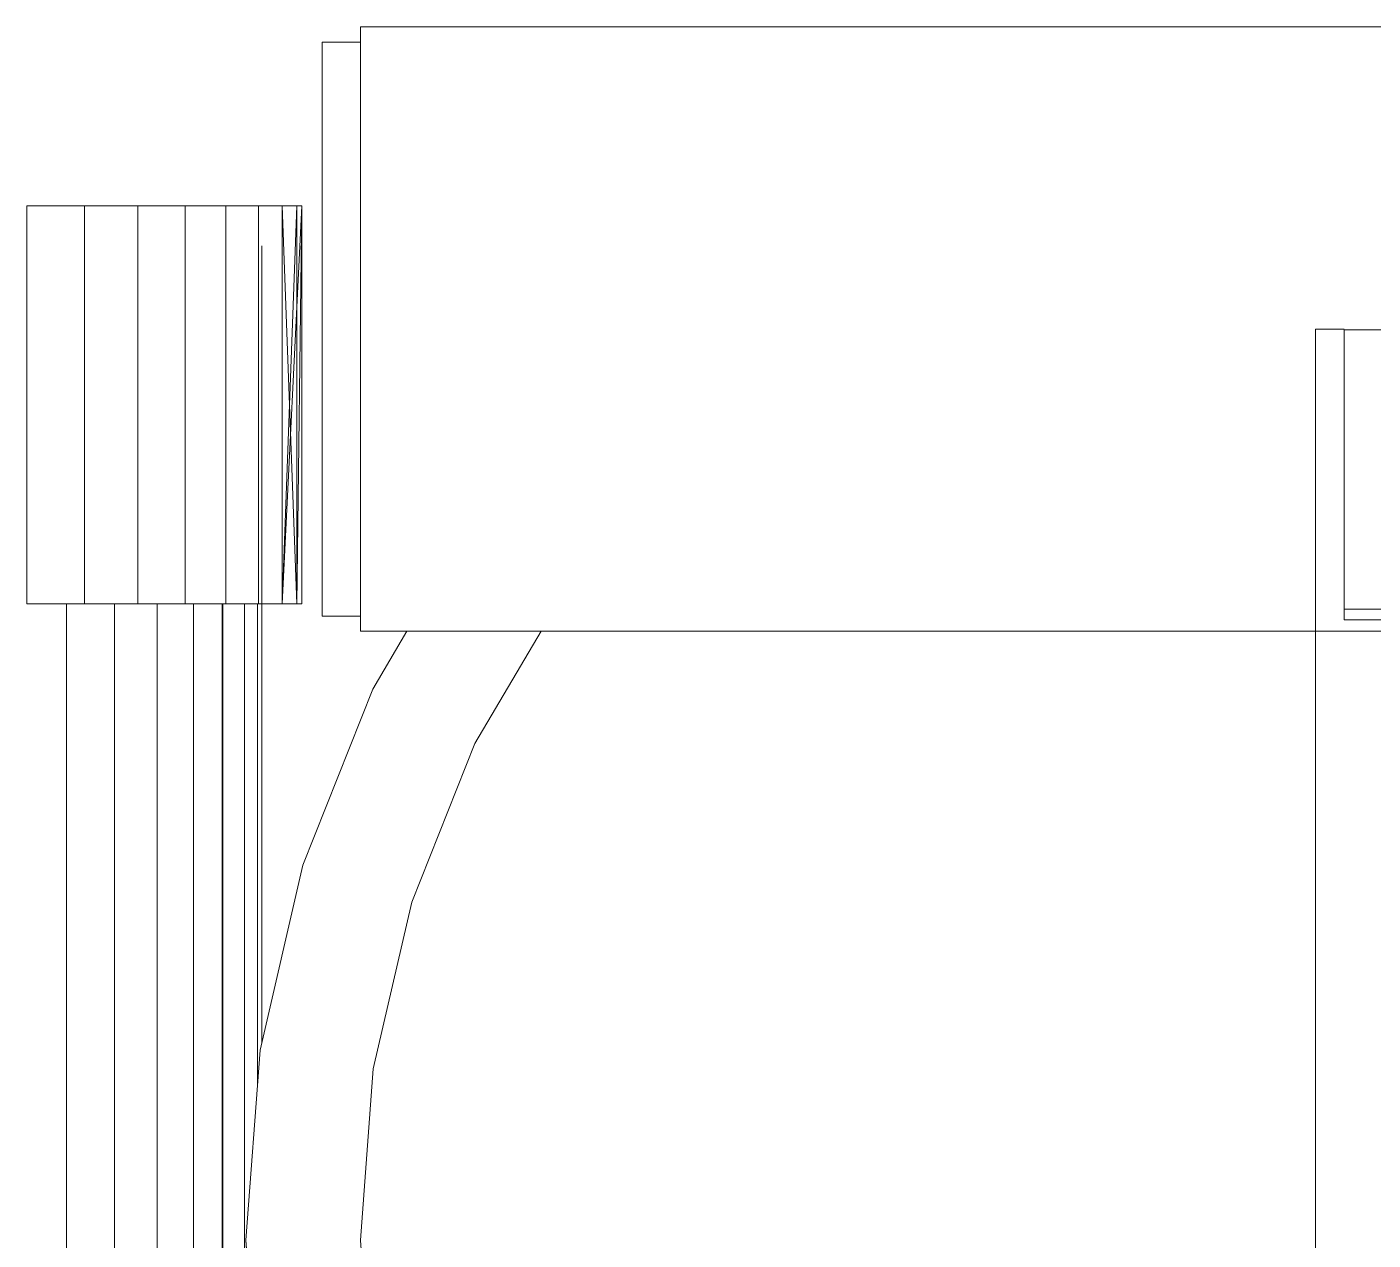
# Model space of a CAD drawing. Header units: centimetres. Extents: x -13689 to 3489, y -437 to 1921.
# Drawn here: x -2930.43 to -2923.66, y 181.6 to 187.7 of the extents above; entities that cross this region are included whole.
import ezdxf

# ---------------------------------------------------------------- set-up
doc = ezdxf.new("R2010")
doc.units = ezdxf.units.CM
doc.layers.add('M-EQPM', color=7, linetype='Continuous', lineweight=9)

# ---------------------------------------------------------------- blocks, each defined once
blk = doc.blocks.new('EQ-05-008 - EQ-05-008_dwg_Agrupar_611-1549852-Sección 3-2')
at = {"layer": 'M-EQPM', "color": 8, "true_color": 0x808080}
for p, q in [((-2061.6324, 187.7), (-2061.6324, 184.6618)), ((-2061.6324, 187.7), (-1915.43, 187.7)), ((-2061.8246, 184.7378), (-2061.8246, 187.624)), ((-2061.8246, 187.624), (-2061.6324, 187.624)), ((-2061.6324, 187.624), (-2061.8246, 187.624)), ((-2061.8246, 184.7378), (-2061.8246, 187.624)), ((-2056.8276, 184.6618), (-2056.8276, 186.1809)), ((-2056.8276, 186.1809), (-2056.6835, 186.1809)), ((-2056.8276, 184.6618), (-2056.8276, 186.1809)), ((-2056.8276, 186.1809), (-2056.6835, 186.1809)), ((-2056.6835, 186.1239), (-2056.6835, 186.1776)), ((-2053.1279, 186.1776), (-2056.6835, 186.1776)), ((-2056.6835, 186.1776), (-2056.6835, 184.7725)), ((-2056.6835, 186.1776), (-2053.1279, 186.1776)), ((-2056.6835, 186.1776), (-2056.6835, 184.7725)), ((-2061.6324, 184.7378), (-2061.8246, 184.7378)), ((-2061.6324, 184.7378), (-2061.8246, 184.7378)), ((-2056.6835, 184.7188), (-2056.6835, 184.7725)), ((-2053.1279, 184.7725), (-2056.6835, 184.7725)), ((-2056.6835, 184.7725), (-2056.6835, 184.7188)), ((-2056.6835, 184.7188), (-2053.1279, 184.7188)), ((-2056.6835, 184.7188), (-2053.1279, 184.7188)), ((-2053.1279, 184.7188), (-2056.6835, 184.7188)), ((-2056.6835, 184.7188), (-2053.1279, 184.7188)), ((-2056.8276, 184.6618), (-2061.6324, 184.6618)), ((-2061.6324, 184.6618), (-2056.8276, 184.6618)), ((-2056.8276, 184.6618), (-2056.8276, 103.5798)), ((-2056.8276, 184.6618), (-2052.9838, 184.6618)), ((-2056.8276, 103.5798), (-2056.8276, 184.6618)), ((-2052.9838, 184.6618), (-2056.8276, 184.6618))]:
    blk.add_line(p, q, dxfattribs=at)
at = {"layer": 'M-EQPM', "color": 8, "true_color": 0x808080, "flags": 128}
for points in [[(-1915.43, 184.6618), (-1915.43, 187.7), (-2061.6324, 187.7), (-2061.6324, 184.6618)], [(-1920.2348, 184.6618), (-1915.43, 184.6618), (-1915.43, 187.7), (-2061.6324, 187.7), (-2061.6324, 184.6618), (-2056.8276, 184.6618)], [(-2061.6324, 187.624), (-2061.8246, 187.624), (-2061.8246, 184.7378), (-2061.6324, 184.7378)], [(-2056.8276, 184.6618), (-2056.8276, 186.1809), (-2056.6835, 186.1809)], [(-2053.1279, 184.7725), (-2053.1279, 186.1776), (-2056.6835, 186.1776), (-2056.6835, 184.7725)], [(-2056.6835, 184.7188), (-2056.6835, 184.7725), (-2053.1279, 184.7725), (-2053.1279, 184.7188)], [(-2056.6835, 184.7725), (-2053.1279, 184.7725), (-2053.1279, 184.7188)], [(-2056.8276, 103.5798), (-2056.8276, 184.6618), (-2052.9838, 184.6618), (-2052.9838, 103.5798)]]:
    blk.add_lwpolyline(points, dxfattribs=at)
blk.add_lwpolyline([(-2053.1279, 184.7188), (-2056.6835, 184.7188)], close=True, dxfattribs=at)
blk = doc.blocks.new('EQ-05-008 - EQ-05-008_dwg_Agrupar_610-1549853-Sección 3-2')
at = {"layer": 'M-EQPM', "color": 38, "true_color": 0x4c2600}
for p, q in [((-2061.5701, 184.3693), (-2061.3979, 184.6618)), ((-2061.5701, 184.3693), (-2061.3979, 184.6618)), ((-2060.7237, 184.6618), (-2061.0564, 184.0969)), ((-2061.9221, 183.485), (-2061.5701, 184.3693)), ((-2061.5701, 184.3693), (-2061.9221, 183.485)), ((-2061.0564, 184.0969), (-2061.3737, 183.2996)), ((-2062.1368, 182.5543), (-2061.9221, 183.485)), ((-2061.9221, 183.485), (-2062.1368, 182.5543)), ((-2061.3737, 183.2996), (-2061.5673, 182.4604)), ((-2062.209, 181.6), (-2062.1368, 182.5543)), ((-2062.209, 181.6), (-2062.1368, 182.5543)), ((-2061.5673, 182.4604), (-2061.6324, 181.6)), ((-2062.1368, 180.6457), (-2062.209, 181.6)), ((-2061.6324, 181.6), (-2061.5673, 180.7396))]:
    blk.add_line(p, q, dxfattribs=at)
at = {"layer": 'M-EQPM', "color": 38, "true_color": 0x4c2600, "flags": 128}
for points in [[(-2056.8276, 175.5394), (-2057.2641, 175.5751), (-2058.1585, 175.7986), (-2059.0084, 176.1649), (-2059.7926, 176.665), (-2060.4921, 177.2866), (-2061.0895, 178.0145), (-2061.5701, 178.8307), (-2061.9221, 179.715), (-2062.1368, 180.6457), (-2062.209, 181.6), (-2062.1368, 182.5543), (-2061.9221, 183.485), (-2061.5701, 184.3693), (-2061.3979, 184.6618)], [(-2061.3737, 183.2996), (-2061.0564, 184.0969), (-2061.3737, 183.2996), (-2061.5673, 182.4604)], [(-2061.3737, 183.2996), (-2061.5673, 182.4604), (-2061.6324, 181.6), (-2061.5673, 182.4604)]]:
    blk.add_lwpolyline(points, dxfattribs=at)
blk.add_lwpolyline([(-2060.7237, 184.6618), (-2061.0564, 184.0969)], close=True, dxfattribs=at)
blk = doc.blocks.new('EQ-05-008 - EQ-05-008_dwg_Agrupar_588-1549854-Sección 3-2')
for name in ['EQ-05-008 - EQ-05-008_dwg_Agrupar_610-1549853-Sección 3-2', 'EQ-05-008 - EQ-05-008_dwg_Agrupar_611-1549852-Sección 3-2']:
    blk.add_blockref(name, (0, 0))
blk = doc.blocks.new('EQ-05-008 - EQ-05-008_dwg-1549851-Sección 3-2')
blk.add_blockref('EQ-05-008 - EQ-05-008_dwg_Agrupar_588-1549854-Sección 3-2', (0, 0))
blk = doc.blocks.new('EQ-05-008 - EQ-05-008-1549858-Sección 3-2')
blk.add_blockref('EQ-05-008 - EQ-05-008_dwg-1549851-Sección 3-2', (0, 0))
blk = doc.blocks.new('EQ-05-007 - EQ-05-007_dwg_Agrupar_318-V20-Sección 3-2')
at = {"layer": 'M-EQPM', "color": 9, "true_color": 0xc0c0c0}
for p, q in [((-2063.0195, 186.8), (-2063.3095, 186.8)), ((-2063.0195, 186.8), (-2063.3095, 186.8)), ((-2063.3095, 186.8), (-2063.3095, 184.8)), ((-2062.7519, 186.8), (-2063.0195, 186.8)), ((-2063.0195, 184.8), (-2063.0195, 186.8)), ((-2062.5133, 186.8), (-2062.7519, 186.8)), ((-2062.7519, 186.8), (-2062.7519, 184.8)), ((-2062.5133, 186.8), (-2062.3095, 186.8)), ((-2062.5133, 186.8), (-2062.5133, 184.8)), ((-2062.3095, 186.8), (-2062.5133, 186.8)), ((-2062.1455, 186.8), (-2062.3095, 186.8)), ((-2062.3095, 184.8), (-2062.3095, 186.8)), ((-2062.3095, 184.8), (-2062.3095, 186.8)), ((-2062.0254, 186.8), (-2062.1455, 186.8)), ((-2062.1455, 186.8), (-2062.1455, 184.8)), ((-2061.9521, 186.8), (-2062.0254, 186.8)), ((-2062.0254, 184.8), (-2062.0254, 186.8)), ((-2061.9521, 186.8), (-2062.0254, 186.8)), ((-2061.9521, 186.8), (-2061.9275, 186.8)), ((-2061.9521, 186.8), (-2061.9521, 184.8)), ((-2061.9275, 186.8), (-2061.9275, 184.8)), ((-2062.1275, 184.8), (-2062.1275, 186.6)), ((-2063.0195, 184.8), (-2063.3095, 184.8)), ((-2063.1103, 106), (-2063.1103, 184.8)), ((-2063.1103, 106), (-2063.1103, 184.8)), ((-2063.1103, 184.8), (-2063.1103, 106)), ((-2063.0195, 184.8), (-2062.7519, 184.8)), ((-2062.8695, 106), (-2062.8695, 184.8)), ((-2062.8695, 184.8), (-2062.8695, 106)), ((-2062.8695, 106), (-2062.8695, 184.8)), ((-2062.5133, 184.8), (-2062.7519, 184.8)), ((-2062.6547, 106), (-2062.6547, 184.8)), ((-2062.6547, 106), (-2062.6547, 184.8)), ((-2062.6547, 106), (-2062.6547, 184.8)), ((-2062.3095, 184.8), (-2062.5133, 184.8)), ((-2062.3095, 184.8), (-2062.5133, 184.8)), ((-2062.4713, 106), (-2062.4713, 184.8)), ((-2062.4713, 184.8), (-2062.4713, 106)), ((-2062.4713, 106), (-2062.4713, 184.8)), ((-2062.3472, 184.8), (-2062.3275, 184.8)), ((-2062.3275, 106), (-2062.3275, 184.8)), ((-2062.3237, 106), (-2062.3237, 184.8)), ((-2062.1455, 184.8), (-2062.3095, 184.8)), ((-2062.2156, 106), (-2062.2156, 184.8)), ((-2062.2156, 106), (-2062.2156, 184.8)), ((-2062.2156, 184.8), (-2062.2156, 106)), ((-2062.1497, 182.3844), (-2062.1497, 184.8)), ((-2062.1497, 184.8), (-2062.1497, 182.3844)), ((-2062.1497, 184.8), (-2062.1497, 182.3844)), ((-2062.0254, 184.8), (-2062.1455, 184.8)), ((-2062.1275, 182.5946), (-2062.1275, 184.8)), ((-2062.1275, 184.8), (-2062.1275, 182.5946)), ((-2062.1275, 182.5946), (-2062.1275, 184.8)), ((-2062.0254, 184.8), (-2061.9521, 184.8)), ((-2061.9521, 184.8), (-2061.9275, 184.8))]:
    blk.add_line(p, q, dxfattribs=at)
at = {"layer": 'M-EQPM', "color": 9, "true_color": 0xc0c0c0, "flags": 128}
for points in [[(-2063.0195, 186.8), (-2063.3095, 186.8), (-2063.3095, 184.8), (-2063.0195, 184.8), (-2063.3095, 184.8)], [(-2062.5133, 186.8), (-2062.7519, 186.8), (-2063.0195, 186.8)], [(-2063.0195, 184.8), (-2062.7519, 184.8), (-2062.7519, 186.8), (-2063.0195, 186.8)], [(-2062.5133, 184.8), (-2062.7519, 184.8), (-2062.7519, 186.8), (-2062.5133, 186.8)], [(-2062.5133, 186.8), (-2062.5133, 184.8), (-2062.3095, 184.8), (-2062.3095, 186.8), (-2062.5133, 186.8), (-2062.5133, 184.8)], [(-2062.0254, 186.8), (-2062.1455, 186.8), (-2062.3095, 186.8)], [(-2062.3095, 186.8), (-2062.1455, 186.8), (-2062.1455, 184.8), (-2062.3095, 184.8)], [(-2062.0254, 186.8), (-2062.1455, 186.8), (-2062.1455, 184.8), (-2062.0254, 184.8)], [(-2061.9275, 184.8), (-2061.9521, 184.8), (-2061.9275, 186.8), (-2061.9521, 186.8), (-2062.0254, 184.8), (-2062.0254, 186.8), (-2061.9521, 184.8), (-2061.9275, 184.8), (-2062.0254, 184.8), (-2061.9275, 186.8), (-2061.9521, 184.8), (-2061.9521, 186.8), (-2062.0254, 186.8)], [(-2062.5133, 184.8), (-2062.7519, 184.8), (-2063.0195, 184.8)], [(-2062.0254, 184.8), (-2062.1455, 184.8), (-2062.3095, 184.8)]]:
    blk.add_lwpolyline(points, dxfattribs=at)
for points in [[(-2063.0195, 184.8), (-2063.0195, 186.8)], [(-2062.3237, 184.8), (-2062.3237, 106)]]:
    blk.add_lwpolyline(points, close=True, dxfattribs=at)
blk = doc.blocks.new('EQ-05-007 - EQ-05-007_dwg_011_ENZUNCHADOR_dwg-V24-Sección 3-2')
blk.add_blockref('EQ-05-007 - EQ-05-007_dwg_Agrupar_318-V20-Sección 3-2', (0, 0))
blk = doc.blocks.new('EQ-05-007 - EQ-05-007_dwg-V25-Sección 3-2')
blk.add_blockref('EQ-05-007 - EQ-05-007_dwg_011_ENZUNCHADOR_dwg-V24-Sección 3-2', (0, 0))
blk = doc.blocks.new('EQ-05-007 - EQ-05-007-V26-Sección 3-2')
blk.add_blockref('EQ-05-007 - EQ-05-007_dwg-V25-Sección 3-2', (0, 0))
blk = doc.blocks.new('PQ_RVR_MEP-01_ZZ_ZZ_MO_T_A_rvt-2-Sección 3-2')
at = {"layer": 'M-EQPM', "lineweight": 9}
for name in ['EQ-05-007 - EQ-05-007-V26-Sección 3-2', 'EQ-05-008 - EQ-05-008-1549858-Sección 3-2']:
    blk.add_blockref(name, (0, 0), dxfattribs=at)

msp = doc.modelspace()

# ---------------------------------------------------------------- block references
at = {"lineweight": 5}
msp.add_blockref('PQ_RVR_MEP-01_ZZ_ZZ_MO_T_A_rvt-2-Sección 3-2', (-867.1233, 0), dxfattribs=at)

doc.saveas('drawing.dxf')
